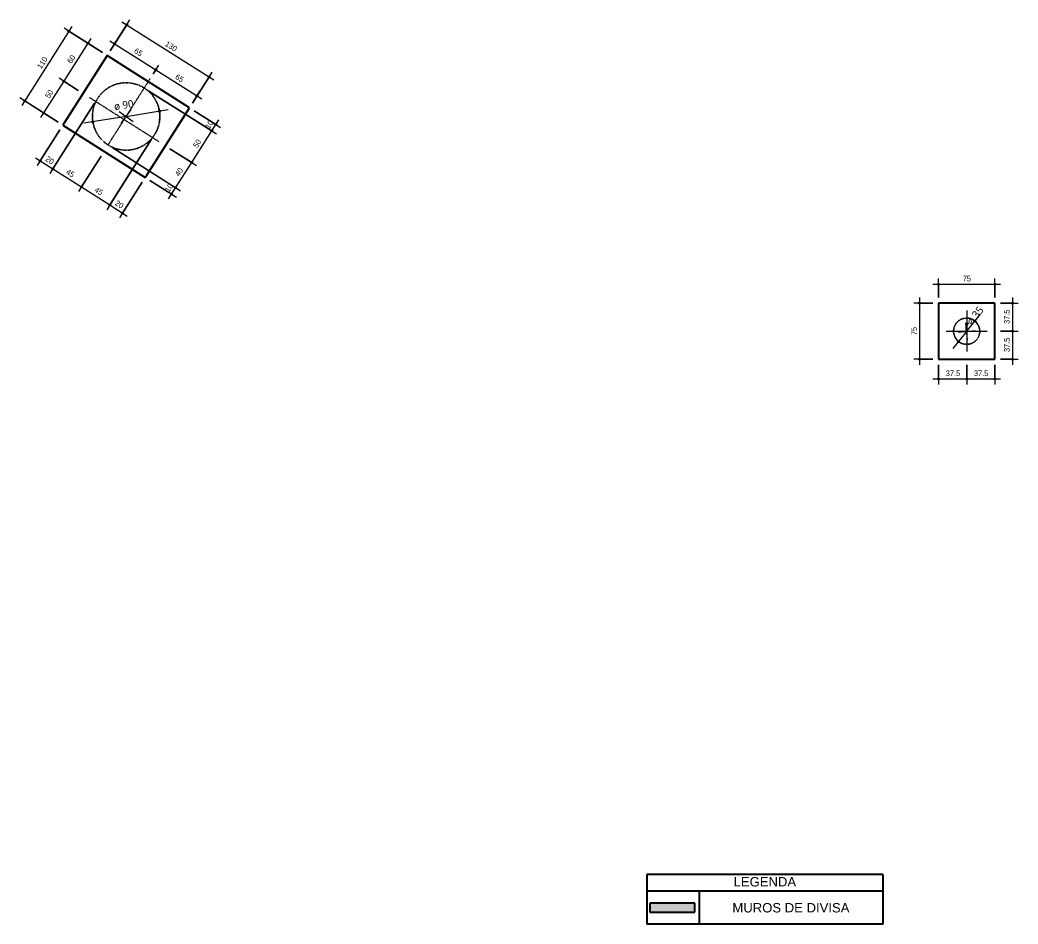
# Model space of a CAD drawing. Header units: centimetres. Extents: x -3523 to 38560, y -3196 to 88043.
# Drawn here: x 37228 to 38560, y 345 to 1551 of the extents above; entities that cross this region are included whole.
import ezdxf

# ---------------------------------------------------------------- set-up
doc = ezdxf.new("R2010")
doc.units = ezdxf.units.CM
doc.linetypes.add('Hidden', pattern=[0.714375, 0.47625, -0.238125])
doc.linetypes.add('Traço', pattern=[0.635, 0.3175, -0.3175])
for name, color, linetype, lineweight in [('A-ANNO-DIMS', 7, 'Continuous', 9), ('A-ANNO-DIMS-50', 7, 'Continuous', 9), ('A-DETL-GENF', 7, 'Continuous', 18), ('A-DETL-THIN', 7, 'Continuous', 25), ('G-ANNO-TEXT', 7, 'Continuous', 9), ('S-FNDN', 7, 'Continuous', 25), ('S-FNDN-HDLN', 7, 'Traço', 18)]:
    doc.layers.add(name, color=color, linetype=linetype, lineweight=lineweight)
doc.styles.add('Arial_2', font='arial.ttf', dxfattribs={"width": 0.9, "height": 7.5})
doc.styles.add('Arial_6', font='arial.ttf', dxfattribs={"height": 12.5})
doc.styles.add('Gadugi_6', font='gadugi.ttf', dxfattribs={"height": 10})
doc.dimstyles.new('PED_1_5mm_ESQ_3', dxfattribs={"dimscale": 30.48, "dimtxt": 7.651945, "dimasz": 0.328084, "dimexe": 0.246063, "dimexo": 0.246063, "dimgap": 0.049213, "dimtad": 1, "dimdec": 1, "dimrnd": 0.5, "dimdsep": 46, "dimtxsty": 'Arial_2', "dimblk1": 'DOTSMALL', "dimblk2": 'DOTSMALL', "dimsah": 1, "dimcen": 0.09, "dimdle": 0.246063, "dimazin": 0, "dimtfac": 1, "dimtdec": 4, "dimtix": 1, "dimtmove": 0, "dimatfit": 3, "dimfxl": 1, "dimtvp": 1, "dimtolj": 1, "dimtzin": 0, "dimarcsym": 2})
doc.dimstyles.new('PED_Diâmetro_-_2_5_mm_GADUGI', dxfattribs={"dimscale": 30.48, "dimtxt": 10.371623, "dimasz": 0.328084, "dimexe": 0.393701, "dimexo": 0, "dimgap": 0.246063, "dimtad": 1, "dimjust": 3, "dimrnd": 0.01, "dimdsep": 46, "dimtxsty": 'Gadugi_6', "dimblk1": 'DOTSMALL', "dimblk2": 'DOTSMALL', "dimsah": 1, "dimcen": 0.09, "dimdle": 0.393701, "dimazin": 0, "dimtfac": 1, "dimtdec": 4, "dimtix": 1, "dimtmove": 0, "dimatfit": 2, "dimfxl": 1, "dimtvp": 1, "dimtolj": 1, "dimtzin": 0, "dimarcsym": 2})
doc.dimstyles.new('PED_Diâmetro_-_2_5_mm_GADUGI_3', dxfattribs={"dimscale": 30.48, "dimtxt": 10.371623, "dimasz": 0.328084, "dimexe": 0.393701, "dimexo": 0, "dimgap": 0.246063, "dimtad": 1, "dimjust": 3, "dimrnd": 0.01, "dimdsep": 46, "dimtxsty": 'Gadugi_6', "dimblk1": 'DOTSMALL', "dimblk2": 'DOTSMALL', "dimsah": 1, "dimcen": 0.09, "dimdle": 0.393701, "dimazin": 0, "dimtfac": 1, "dimtdec": 4, "dimtix": 1, "dimtmove": 0, "dimatfit": 2, "dimfxl": 1, "dimtvp": 1, "dimtolj": 1, "dimtzin": 0, "dimarcsym": 2})

# ---------------------------------------------------------------- blocks, each defined once
blk = doc.blocks.new('PED_BLRET-1EST_EXCENTRICA_tub5c - 110x130x100-3846041-DT03 - BL190A')
at = {"layer": 'S-FNDN', "linetype": 'Hidden', "lineweight": 18}
for p, q in [((0, 40), (0, -65)), ((-55, 0), (55, 0))]:
    blk.add_line(p, q, dxfattribs=at)
at = {"layer": 'S-FNDN-HDLN'}
blk.add_circle((0, -5), 45, dxfattribs=at)
blk = doc.blocks.new('PED_BLRET-1EST_R01_2019 - 75x75x65-3763687-DT01 - BL135C')
at = {"layer": 'S-FNDN', "linetype": 'Hidden', "lineweight": 18}
for p, q in [((0, 27.5), (0, -27.5)), ((-27.5, 0), (27.5, 0))]:
    blk.add_line(p, q, dxfattribs=at)
at = {"layer": 'S-FNDN-HDLN'}
blk.add_circle((0, 0), 17.5, dxfattribs=at)
blk = doc.blocks.new('DIMBLOCK576-DT03 - BL190A')
at = {"layer": 'A-ANNO-DIMS-50'}
h = blk.add_hatch(color=256, dxfattribs=at)
edge = h.paths.add_edge_path(flags=0)
edge.add_arc((37354.5, 1519.2), 1.25, 0, 360)
h = blk.add_hatch(color=256, dxfattribs=at)
edge = h.paths.add_edge_path(flags=0)
edge.add_arc((37409.4, 1484.3), 1.25, 0, 360)
for p, q in [((37348.2, 1523.2), (37409.4, 1484.3)), ((37348.5, 1509.7), (37358.6, 1525.5)), ((37354.5, 1519.2), (37348.5, 1509.7)), ((37406, 1479.1), (37413.4, 1490.7)), ((37409.4, 1484.3), (37406, 1479.1))]:
    blk.add_line(p, q, dxfattribs=at)
for centre in [(37354.5, 1519.2), (37409.4, 1484.3)]:
    blk.add_circle(centre, 1.25, dxfattribs=at)
at = {"layer": 'A-ANNO-DIMS-50', "color": 0, "insert": (37383.6, 1514), "char_height": 7.5, "width": 12.431, "attachment_point": 1, "rotation": 327.5612, "line_spacing_factor": 0.941778, "style": 'Arial_2'}
blk.add_mtext('65', dxfattribs=at)
blk = doc.blocks.new('_DotSmall')
at = {"color": 0, "linetype": 'ByBlock', "const_width": 0.5}
blk.add_lwpolyline([(-0.0625, 0, 1), (0.0625, 0, 1)], format="xyb", close=True, dxfattribs=at)
blk = doc.blocks.new('DIMBLOCK577-DT03 - BL190A')
at = {"layer": 'A-ANNO-DIMS-50'}
h = blk.add_hatch(color=256, dxfattribs=at)
edge = h.paths.add_edge_path(flags=0)
edge.add_arc((37409.4, 1484.3), 1.25, 0, 360)
h = blk.add_hatch(color=256, dxfattribs=at)
edge = h.paths.add_edge_path(flags=0)
edge.add_arc((37464.3, 1449.5), 1.25, 0, 360)
for p, q in [((37406, 1479.1), (37413.4, 1490.7)), ((37409.4, 1484.3), (37406, 1479.1)), ((37409.4, 1484.3), (37470.6, 1445.5)), ((37458.2, 1440), (37468.3, 1455.8)), ((37464.3, 1449.5), (37458.2, 1440))]:
    blk.add_line(p, q, dxfattribs=at)
for centre in [(37409.4, 1484.3), (37464.3, 1449.5)]:
    blk.add_circle(centre, 1.25, dxfattribs=at)
at = {"layer": 'A-ANNO-DIMS-50', "color": 0, "insert": (37438.5, 1479.2), "char_height": 7.5, "width": 12.431, "attachment_point": 1, "rotation": 327.5612, "line_spacing_factor": 0.941778, "style": 'Arial_2'}
blk.add_mtext('65', dxfattribs=at)
blk = doc.blocks.new('DIMBLOCK578-DT03 - BL190A')
at = {"layer": 'A-ANNO-DIMS-50'}
h = blk.add_hatch(color=256, dxfattribs=at)
edge = h.paths.add_edge_path(flags=0)
edge.add_arc((37318.8, 1519.7), 1.25, 0, 360)
h = blk.add_hatch(color=256, dxfattribs=at)
edge = h.paths.add_edge_path(flags=0)
edge.add_arc((37286.6, 1469), 1.25, 0, 360)
for p, q in [((37322.9, 1526), (37286.6, 1469)), ((37338.2, 1507.4), (37312.5, 1523.7)), ((37318.8, 1519.7), (37338.2, 1507.4)), ((37306, 1456.8), (37280.3, 1473.1)), ((37286.6, 1469), (37306, 1456.8))]:
    blk.add_line(p, q, dxfattribs=at)
for centre in [(37318.8, 1519.7), (37286.6, 1469)]:
    blk.add_circle(centre, 1.25, dxfattribs=at)
at = {"layer": 'A-ANNO-DIMS-50', "color": 0, "insert": (37290.5, 1496), "char_height": 7.5, "width": 12.431, "attachment_point": 1, "rotation": 57.5612, "line_spacing_factor": 0.941778, "style": 'Arial_2'}
blk.add_mtext('60', dxfattribs=at)
blk = doc.blocks.new('DIMBLOCK579-DT03 - BL190A')
at = {"layer": 'A-ANNO-DIMS-50'}
h = blk.add_hatch(color=256, dxfattribs=at)
edge = h.paths.add_edge_path(flags=0)
edge.add_arc((37286.6, 1469), 1.25, 0, 360)
h = blk.add_hatch(color=256, dxfattribs=at)
edge = h.paths.add_edge_path(flags=0)
edge.add_arc((37259.8, 1426.8), 1.25, 0, 360)
for p, q in [((37286.6, 1469), (37255.8, 1420.5)), ((37306, 1456.8), (37280.3, 1473.1)), ((37286.6, 1469), (37306, 1456.8)), ((37279.2, 1414.6), (37253.5, 1430.9)), ((37259.8, 1426.8), (37279.2, 1414.6))]:
    blk.add_line(p, q, dxfattribs=at)
for centre in [(37286.6, 1469), (37259.8, 1426.8)]:
    blk.add_circle(centre, 1.25, dxfattribs=at)
at = {"layer": 'A-ANNO-DIMS-50', "color": 0, "insert": (37261, 1449.6), "char_height": 7.5, "width": 12.431, "attachment_point": 1, "rotation": 57.5612, "line_spacing_factor": 0.941778, "style": 'Arial_2'}
blk.add_mtext('50', dxfattribs=at)
blk = doc.blocks.new('DIMBLOCK580-DT03 - BL190A')
at = {"layer": 'A-ANNO-DIMS-50'}
h = blk.add_hatch(color=256, dxfattribs=at)
edge = h.paths.add_edge_path(flags=0)
edge.add_arc((37255.3, 1363), 1.25, 0, 360)
h = blk.add_hatch(color=256, dxfattribs=at)
edge = h.paths.add_edge_path(flags=0)
edge.add_arc((37272.2, 1352.3), 1.25, 0, 360)
for p, q in [((37327.8, 1439.9), (37268.1, 1346)), ((37272.2, 1352.3), (37327.8, 1439.9)), ((37281.5, 1404.2), (37251.3, 1356.7)), ((37255.3, 1363), (37281.5, 1404.2)), ((37249, 1367.1), (37272.2, 1352.3))]:
    blk.add_line(p, q, dxfattribs=at)
for centre in [(37255.3, 1363), (37272.2, 1352.3)]:
    blk.add_circle(centre, 1.25, dxfattribs=at)
at = {"layer": 'A-ANNO-DIMS-50', "color": 0, "insert": (37265.4, 1369.9), "char_height": 7.5, "width": 12.431, "attachment_point": 1, "rotation": 327.5612, "line_spacing_factor": 0.941778, "style": 'Arial_2'}
blk.add_mtext('20', dxfattribs=at)
blk = doc.blocks.new('DIMBLOCK581-DT03 - BL190A')
at = {"layer": 'A-ANNO-DIMS-50'}
h = blk.add_hatch(color=256, dxfattribs=at)
edge = h.paths.add_edge_path(flags=0)
edge.add_arc((37272.2, 1352.3), 1.25, 0, 360)
h = blk.add_hatch(color=256, dxfattribs=at)
edge = h.paths.add_edge_path(flags=0)
edge.add_arc((37310.1, 1328.2), 1.25, 0, 360)
for p, q in [((37327.8, 1439.9), (37268.1, 1346)), ((37272.2, 1352.3), (37327.8, 1439.9)), ((37336.3, 1369.3), (37306.1, 1321.8)), ((37310.1, 1328.2), (37336.3, 1369.3)), ((37272.2, 1352.3), (37310.1, 1328.2))]:
    blk.add_line(p, q, dxfattribs=at)
for centre in [(37272.2, 1352.3), (37310.1, 1328.2)]:
    blk.add_circle(centre, 1.25, dxfattribs=at)
at = {"layer": 'A-ANNO-DIMS-50', "color": 0, "insert": (37292.8, 1352.5), "char_height": 7.5, "width": 12.431, "attachment_point": 1, "rotation": 327.5612, "line_spacing_factor": 0.941778, "style": 'Arial_2'}
blk.add_mtext('45', dxfattribs=at)
blk = doc.blocks.new('DIMBLOCK582-DT03 - BL190A')
at = {"layer": 'A-ANNO-DIMS-50'}
h = blk.add_hatch(color=256, dxfattribs=at)
edge = h.paths.add_edge_path(flags=0)
edge.add_arc((37310.1, 1328.2), 1.25, 0, 360)
h = blk.add_hatch(color=256, dxfattribs=at)
edge = h.paths.add_edge_path(flags=0)
edge.add_arc((37348.1, 1304), 1.25, 0, 360)
for p, q in [((37403.8, 1391.6), (37344.1, 1297.7)), ((37348.1, 1304), (37403.8, 1391.6)), ((37336.3, 1369.3), (37306.1, 1321.8)), ((37310.1, 1328.2), (37336.3, 1369.3)), ((37310.1, 1328.2), (37348.1, 1304))]:
    blk.add_line(p, q, dxfattribs=at)
for centre in [(37310.1, 1328.2), (37348.1, 1304)]:
    blk.add_circle(centre, 1.25, dxfattribs=at)
at = {"layer": 'A-ANNO-DIMS-50', "color": 0, "insert": (37330.8, 1328.4), "char_height": 7.5, "width": 12.431, "attachment_point": 1, "rotation": 327.5612, "line_spacing_factor": 0.941778, "style": 'Arial_2'}
blk.add_mtext('45', dxfattribs=at)
blk = doc.blocks.new('DIMBLOCK583-DT03 - BL190A')
at = {"layer": 'A-ANNO-DIMS-50'}
h = blk.add_hatch(color=256, dxfattribs=at)
edge = h.paths.add_edge_path(flags=0)
edge.add_arc((37348.1, 1304), 1.25, 0, 360)
h = blk.add_hatch(color=256, dxfattribs=at)
edge = h.paths.add_edge_path(flags=0)
edge.add_arc((37365, 1293.3), 1.25, 0, 360)
for p, q in [((37403.8, 1391.6), (37344.1, 1297.7)), ((37348.1, 1304), (37403.8, 1391.6)), ((37391.2, 1334.5), (37361, 1287)), ((37365, 1293.3), (37391.2, 1334.5)), ((37348.1, 1304), (37371.3, 1289.3))]:
    blk.add_line(p, q, dxfattribs=at)
for centre in [(37348.1, 1304), (37365, 1293.3)]:
    blk.add_circle(centre, 1.25, dxfattribs=at)
at = {"layer": 'A-ANNO-DIMS-50', "color": 0, "insert": (37358.2, 1310.9), "char_height": 7.5, "width": 12.431, "attachment_point": 1, "rotation": 327.5612, "line_spacing_factor": 0.941778, "style": 'Arial_2'}
blk.add_mtext('20', dxfattribs=at)
blk = doc.blocks.new('DIMBLOCK584-DT03 - BL190A')
at = {"layer": 'A-ANNO-DIMS-50'}
h = blk.add_hatch(color=256, dxfattribs=at)
edge = h.paths.add_edge_path(flags=0)
edge.add_arc((37293.5, 1535.8), 1.25, 0, 360)
h = blk.add_hatch(color=256, dxfattribs=at)
edge = h.paths.add_edge_path(flags=0)
edge.add_arc((37234.5, 1442.9), 1.25, 0, 360)
for p, q in [((37297.5, 1542.1), (37230.5, 1436.6)), ((37338.2, 1507.4), (37287.2, 1539.8)), ((37293.5, 1535.8), (37338.2, 1507.4)), ((37279.2, 1414.6), (37228.2, 1447)), ((37234.5, 1442.9), (37279.2, 1414.6))]:
    blk.add_line(p, q, dxfattribs=at)
for centre in [(37293.5, 1535.8), (37234.5, 1442.9)]:
    blk.add_circle(centre, 1.25, dxfattribs=at)
at = {"layer": 'A-ANNO-DIMS-50', "color": 0, "insert": (37250.4, 1488.8), "char_height": 7.5, "width": 18.647, "attachment_point": 1, "rotation": 57.5612, "line_spacing_factor": 0.941778, "style": 'Arial_2'}
blk.add_mtext('110', dxfattribs=at)
blk = doc.blocks.new('DIMBLOCK585-DT03 - BL190A')
at = {"layer": 'A-ANNO-DIMS-50'}
h = blk.add_hatch(color=256, dxfattribs=at)
edge = h.paths.add_edge_path(flags=0)
edge.add_arc((37370.6, 1544.5), 1.25, 0, 360)
h = blk.add_hatch(color=256, dxfattribs=at)
edge = h.paths.add_edge_path(flags=0)
edge.add_arc((37480.4, 1474.8), 1.25, 0, 360)
for p, q in [((37348.5, 1509.7), (37374.7, 1550.9)), ((37364.3, 1548.5), (37486.7, 1470.8)), ((37370.6, 1544.5), (37348.5, 1509.7)), ((37458.2, 1440), (37484.4, 1481.1)), ((37480.4, 1474.8), (37458.2, 1440))]:
    blk.add_line(p, q, dxfattribs=at)
for centre in [(37370.6, 1544.5), (37480.4, 1474.8)]:
    blk.add_circle(centre, 1.25, dxfattribs=at)
at = {"layer": 'A-ANNO-DIMS-50', "color": 0, "insert": (37425, 1523.3), "char_height": 7.5, "width": 18.647, "attachment_point": 1, "rotation": 327.5612, "line_spacing_factor": 0.941778, "style": 'Arial_2'}
blk.add_mtext('130', dxfattribs=at)
blk = doc.blocks.new('DIMBLOCK586-DT03 - BL190A')
at = {"layer": 'A-ANNO-DIMS-50'}
h = blk.add_hatch(color=256, dxfattribs=at)
edge = h.paths.add_edge_path(flags=0)
edge.add_arc((37430.5, 1318.4), 1.25, 0, 360)
h = blk.add_hatch(color=256, dxfattribs=at)
edge = h.paths.add_edge_path(flags=0)
edge.add_arc((37435.8, 1326.8), 1.25, 0, 360)
for p, q in [((37352, 1380.1), (37442.2, 1322.8)), ((37435.8, 1326.8), (37352, 1380.1)), ((37401.5, 1336.8), (37436.8, 1314.4)), ((37430.5, 1318.4), (37401.5, 1336.8)), ((37426.4, 1312.1), (37435.8, 1326.8))]:
    blk.add_line(p, q, dxfattribs=at)
for centre in [(37430.5, 1318.4), (37435.8, 1326.8)]:
    blk.add_circle(centre, 1.25, dxfattribs=at)
at = {"layer": 'A-ANNO-DIMS-50', "color": 0, "insert": (37420.9, 1324.3), "char_height": 7.5, "width": 12.431, "attachment_point": 1, "rotation": 57.5612, "line_spacing_factor": 0.941778, "style": 'Arial_2'}
blk.add_mtext('10', dxfattribs=at)
blk = doc.blocks.new('DIMBLOCK587-DT03 - BL190A')
at = {"layer": 'A-ANNO-DIMS-50'}
h = blk.add_hatch(color=256, dxfattribs=at)
edge = h.paths.add_edge_path(flags=0)
edge.add_arc((37457.3, 1360.6), 1.25, 0, 360)
h = blk.add_hatch(color=256, dxfattribs=at)
edge = h.paths.add_edge_path(flags=0)
edge.add_arc((37435.8, 1326.8), 1.25, 0, 360)
for p, q in [((37352, 1380.1), (37442.2, 1322.8)), ((37435.8, 1326.8), (37352, 1380.1)), ((37428.3, 1379), (37463.6, 1356.6)), ((37457.3, 1360.6), (37428.3, 1379)), ((37435.8, 1326.8), (37457.3, 1360.6))]:
    blk.add_line(p, q, dxfattribs=at)
for centre in [(37457.3, 1360.6), (37435.8, 1326.8)]:
    blk.add_circle(centre, 1.25, dxfattribs=at)
at = {"layer": 'A-ANNO-DIMS-50', "color": 0, "insert": (37434.3, 1345.4), "char_height": 7.5, "width": 12.431, "attachment_point": 1, "rotation": 57.5612, "line_spacing_factor": 0.941778, "style": 'Arial_2'}
blk.add_mtext('40', dxfattribs=at)
blk = doc.blocks.new('DIMBLOCK588-DT03 - BL190A')
at = {"layer": 'A-ANNO-DIMS-50'}
h = blk.add_hatch(color=256, dxfattribs=at)
edge = h.paths.add_edge_path(flags=0)
edge.add_arc((37484.1, 1402.8), 1.25, 0, 360)
h = blk.add_hatch(color=256, dxfattribs=at)
edge = h.paths.add_edge_path(flags=0)
edge.add_arc((37457.3, 1360.6), 1.25, 0, 360)
for p, q in [((37400.3, 1456), (37490.4, 1398.8)), ((37484.1, 1402.8), (37400.3, 1456)), ((37457.3, 1360.6), (37484.1, 1402.8)), ((37428.3, 1379), (37463.6, 1356.6)), ((37457.3, 1360.6), (37428.3, 1379))]:
    blk.add_line(p, q, dxfattribs=at)
for centre in [(37484.1, 1402.8), (37457.3, 1360.6)]:
    blk.add_circle(centre, 1.25, dxfattribs=at)
at = {"layer": 'A-ANNO-DIMS-50', "color": 0, "insert": (37458.4, 1383.4), "char_height": 7.5, "width": 12.431, "attachment_point": 1, "rotation": 57.5612, "line_spacing_factor": 0.941778, "style": 'Arial_2'}
blk.add_mtext('50', dxfattribs=at)
blk = doc.blocks.new('DIMBLOCK589-DT03 - BL190A')
at = {"layer": 'A-ANNO-DIMS-50'}
h = blk.add_hatch(color=256, dxfattribs=at)
edge = h.paths.add_edge_path(flags=0)
edge.add_arc((37489.5, 1411.2), 1.25, 0, 360)
h = blk.add_hatch(color=256, dxfattribs=at)
edge = h.paths.add_edge_path(flags=0)
edge.add_arc((37484.1, 1402.8), 1.25, 0, 360)
for p, q in [((37400.3, 1456), (37490.4, 1398.8)), ((37484.1, 1402.8), (37400.3, 1456)), ((37460.5, 1429.6), (37495.8, 1407.2)), ((37489.5, 1411.2), (37460.5, 1429.6)), ((37484.1, 1402.8), (37493.5, 1417.6))]:
    blk.add_line(p, q, dxfattribs=at)
for centre in [(37489.5, 1411.2), (37484.1, 1402.8)]:
    blk.add_circle(centre, 1.25, dxfattribs=at)
at = {"layer": 'A-ANNO-DIMS-50', "color": 0, "insert": (37474.5, 1408.7), "char_height": 7.5, "width": 12.431, "attachment_point": 1, "rotation": 57.5612, "line_spacing_factor": 0.941778, "style": 'Arial_2'}
blk.add_mtext('10', dxfattribs=at)
blk = doc.blocks.new('DIMBLOCK590-DT03 - BL190A')
at = {"layer": 'A-ANNO-DIMS-50'}
h = blk.add_hatch(color=256, dxfattribs=at)
edge = h.paths.add_edge_path(flags=0)
edge.add_arc((37414.3, 1429.3), 1.25, 0, 360)
h = blk.add_hatch(color=256, dxfattribs=at)
edge = h.paths.add_edge_path(flags=0)
edge.add_arc((37325.4, 1414.9), 1.25, 0, 360)
for p, q in [((37360.7, 1428.7), (37379, 1415.5)), ((37363.2, 1412.9), (37376.5, 1431.3)), ((37369.8, 1422.1), (37426.1, 1431.2)), ((37369.8, 1422.1), (37313.6, 1413))]:
    blk.add_line(p, q, dxfattribs=at)
for centre in [(37414.3, 1429.3), (37325.4, 1414.9)]:
    blk.add_circle(centre, 1.25, dxfattribs=at)
for start, end in [(353.936, 24.4937), (173.936, 204.4937)]:
    blk.add_arc((37369.8, 1422.1), 45, start, end, dxfattribs=at)
at = {"layer": 'A-ANNO-DIMS-50', "color": 0, "insert": (37353, 1440.2), "char_height": 10, "width": 33.053, "attachment_point": 1, "rotation": 9.2149, "line_spacing_factor": 1.02016, "style": 'Gadugi_6'}
blk.add_mtext('ø 90', dxfattribs=at)
blk = doc.blocks.new('DIMBLOCK608-DT01 - BL135C')
at = {"layer": 'A-ANNO-DIMS-50'}
h = blk.add_hatch(color=256, dxfattribs=at)
edge = h.paths.add_edge_path(flags=0)
edge.add_arc((38502.2, 1149.1), 1.25, 0, 360)
h = blk.add_hatch(color=256, dxfattribs=at)
edge = h.paths.add_edge_path(flags=0)
edge.add_arc((38480.1, 1122), 1.25, 0, 360)
for p, q in [((38492.3, 1124.3), (38490, 1146.8)), ((38491.2, 1135.6), (38509.8, 1158.4)), ((38491.2, 1135.6), (38472.5, 1112.7)), ((38479.9, 1134.5), (38502.4, 1136.7))]:
    blk.add_line(p, q, dxfattribs=at)
for centre in [(38502.2, 1149.1), (38480.1, 1122)]:
    blk.add_circle(centre, 1.25, dxfattribs=at)
for start, end in [(11.4386, 90.0157), (191.4386, 270.0157)]:
    blk.add_arc((38491.2, 1135.6), 17.5, start, end, dxfattribs=at)
blk.add_ellipse((38497.6, 1143.5), major_axis=(6.45, 7.88), ratio=0.498073, start_param=1.570796, end_param=3.141593, dxfattribs=at)
at = {"layer": 'A-ANNO-DIMS-50', "color": 0, "insert": (38490.2, 1149.6), "char_height": 10, "width": 33.053, "attachment_point": 1, "rotation": 50.7272, "line_spacing_factor": 1.02016, "style": 'Gadugi_6'}
blk.add_mtext('ø 35', dxfattribs=at)
blk = doc.blocks.new('DIMBLOCK609-DT01 - BL135C')
at = {"layer": 'A-ANNO-DIMS-50'}
h = blk.add_hatch(color=256, dxfattribs=at)
edge = h.paths.add_edge_path(flags=0)
edge.add_arc((38453.7, 1198.2), 1.25, 0, 360)
h = blk.add_hatch(color=256, dxfattribs=at)
edge = h.paths.add_edge_path(flags=0)
edge.add_arc((38528.7, 1198.2), 1.25, 0, 360)
for p, q in [((38453.7, 1180.6), (38453.7, 1205.7)), ((38528.7, 1180.6), (38528.7, 1205.7)), ((38446.2, 1198.2), (38536.2, 1198.2)), ((38453.7, 1198.2), (38453.7, 1180.6)), ((38528.7, 1198.2), (38528.7, 1180.6))]:
    blk.add_line(p, q, dxfattribs=at)
for centre in [(38453.7, 1198.2), (38528.7, 1198.2)]:
    blk.add_circle(centre, 1.25, dxfattribs=at)
at = {"layer": 'A-ANNO-DIMS-50', "color": 0, "insert": (38486, 1209.5), "char_height": 7.5, "width": 12.431, "attachment_point": 1, "line_spacing_factor": 0.941778, "style": 'Arial_2'}
blk.add_mtext('75', dxfattribs=at)
blk = doc.blocks.new('DIMBLOCK610-DT01 - BL135C')
at = {"layer": 'A-ANNO-DIMS-50'}
h = blk.add_hatch(color=256, dxfattribs=at)
edge = h.paths.add_edge_path(flags=0)
edge.add_arc((38428.4, 1173.1), 1.25, 0, 360)
h = blk.add_hatch(color=256, dxfattribs=at)
edge = h.paths.add_edge_path(flags=0)
edge.add_arc((38428.4, 1098.1), 1.25, 0, 360)
for p, q in [((38446.2, 1173.1), (38420.9, 1173.1)), ((38428.4, 1180.6), (38428.4, 1090.6)), ((38428.4, 1173.1), (38446.2, 1173.1)), ((38446.2, 1098.1), (38420.9, 1098.1)), ((38428.4, 1098.1), (38446.2, 1098.1))]:
    blk.add_line(p, q, dxfattribs=at)
for centre in [(38428.4, 1173.1), (38428.4, 1098.1)]:
    blk.add_circle(centre, 1.25, dxfattribs=at)
at = {"layer": 'A-ANNO-DIMS-50', "color": 0, "insert": (38417.2, 1130.4), "char_height": 7.5, "width": 12.431, "attachment_point": 1, "rotation": 90, "line_spacing_factor": 0.941778, "style": 'Arial_2'}
blk.add_mtext('75', dxfattribs=at)
blk = doc.blocks.new('DIMBLOCK611-DT01 - BL135C')
at = {"layer": 'A-ANNO-DIMS-50'}
h = blk.add_hatch(color=256, dxfattribs=at)
edge = h.paths.add_edge_path(flags=0)
edge.add_arc((38552.2, 1173.1), 1.25, 0, 360)
h = blk.add_hatch(color=256, dxfattribs=at)
edge = h.paths.add_edge_path(flags=0)
edge.add_arc((38552.2, 1135.6), 1.25, 0, 360)
for p, q in [((38536.2, 1173.1), (38559.7, 1173.1)), ((38552.2, 1173.1), (38536.2, 1173.1)), ((38552.2, 1180.6), (38552.2, 1135.6)), ((38536.2, 1135.6), (38559.7, 1135.6)), ((38552.2, 1135.6), (38536.2, 1135.6))]:
    blk.add_line(p, q, dxfattribs=at)
for centre in [(38552.2, 1173.1), (38552.2, 1135.6)]:
    blk.add_circle(centre, 1.25, dxfattribs=at)
at = {"layer": 'A-ANNO-DIMS-50', "color": 0, "insert": (38541, 1145.3), "char_height": 7.5, "width": 21.755, "attachment_point": 1, "rotation": 90, "line_spacing_factor": 0.941778, "style": 'Arial_2'}
blk.add_mtext('37.5', dxfattribs=at)
blk = doc.blocks.new('DIMBLOCK612-DT01 - BL135C')
at = {"layer": 'A-ANNO-DIMS-50'}
h = blk.add_hatch(color=256, dxfattribs=at)
edge = h.paths.add_edge_path(flags=0)
edge.add_arc((38552.2, 1135.6), 1.25, 0, 360)
h = blk.add_hatch(color=256, dxfattribs=at)
edge = h.paths.add_edge_path(flags=0)
edge.add_arc((38552.2, 1098.1), 1.25, 0, 360)
for p, q in [((38536.2, 1135.6), (38559.7, 1135.6)), ((38552.2, 1135.6), (38536.2, 1135.6)), ((38552.2, 1135.6), (38552.2, 1090.6)), ((38536.2, 1098.1), (38559.7, 1098.1)), ((38552.2, 1098.1), (38536.2, 1098.1))]:
    blk.add_line(p, q, dxfattribs=at)
for centre in [(38552.2, 1135.6), (38552.2, 1098.1)]:
    blk.add_circle(centre, 1.25, dxfattribs=at)
at = {"layer": 'A-ANNO-DIMS-50', "color": 0, "insert": (38541, 1107.8), "char_height": 7.5, "width": 21.755, "attachment_point": 1, "rotation": 90, "line_spacing_factor": 0.941778, "style": 'Arial_2'}
blk.add_mtext('37.5', dxfattribs=at)
blk = doc.blocks.new('DIMBLOCK613-DT01 - BL135C')
at = {"layer": 'A-ANNO-DIMS-50'}
h = blk.add_hatch(color=256, dxfattribs=at)
edge = h.paths.add_edge_path(flags=0)
edge.add_arc((38453.7, 1071.9), 1.25, 0, 360)
h = blk.add_hatch(color=256, dxfattribs=at)
edge = h.paths.add_edge_path(flags=0)
edge.add_arc((38491.2, 1071.9), 1.25, 0, 360)
for p, q in [((38453.7, 1090.6), (38453.7, 1064.4)), ((38453.7, 1071.9), (38453.7, 1090.6)), ((38491.2, 1090.6), (38491.2, 1064.4)), ((38491.2, 1071.9), (38491.2, 1090.6)), ((38446.2, 1071.9), (38491.2, 1071.9))]:
    blk.add_line(p, q, dxfattribs=at)
for centre in [(38453.7, 1071.9), (38491.2, 1071.9)]:
    blk.add_circle(centre, 1.25, dxfattribs=at)
at = {"layer": 'A-ANNO-DIMS-50', "color": 0, "insert": (38463.4, 1083.2), "char_height": 7.5, "width": 21.755, "attachment_point": 1, "line_spacing_factor": 0.941778, "style": 'Arial_2'}
blk.add_mtext('37.5', dxfattribs=at)
blk = doc.blocks.new('DIMBLOCK614-DT01 - BL135C')
at = {"layer": 'A-ANNO-DIMS-50'}
h = blk.add_hatch(color=256, dxfattribs=at)
edge = h.paths.add_edge_path(flags=0)
edge.add_arc((38491.2, 1071.9), 1.25, 0, 360)
h = blk.add_hatch(color=256, dxfattribs=at)
edge = h.paths.add_edge_path(flags=0)
edge.add_arc((38528.7, 1071.9), 1.25, 0, 360)
for p, q in [((38491.2, 1090.6), (38491.2, 1064.4)), ((38491.2, 1071.9), (38491.2, 1090.6)), ((38528.7, 1090.6), (38528.7, 1064.4)), ((38528.7, 1071.9), (38528.7, 1090.6)), ((38491.2, 1071.9), (38536.2, 1071.9))]:
    blk.add_line(p, q, dxfattribs=at)
for centre in [(38491.2, 1071.9), (38528.7, 1071.9)]:
    blk.add_circle(centre, 1.25, dxfattribs=at)
at = {"layer": 'A-ANNO-DIMS-50', "color": 0, "insert": (38500.9, 1083.2), "char_height": 7.5, "width": 21.755, "attachment_point": 1, "line_spacing_factor": 0.941778, "style": 'Arial_2'}
blk.add_mtext('37.5', dxfattribs=at)

msp = doc.modelspace()

# ---------------------------------------------------------------- hatches: boundary and pattern name
at = {"layer": 'A-DETL-GENF', "true_color": 0x800080}
msp.add_hatch(color=216, dxfattribs=at).paths.add_polyline_path([(38128.439, 360.658), (38128.439, 372.658), (38068.439, 372.658), (38068.439, 360.658)], flags=0)

# ---------------------------------------------------------------- linework, layer by layer
at = {"layer": 'A-DETL-THIN'}
for p, q in [((38379.439, 410.658), (38064.439, 410.658)), ((38064.439, 410.658), (38064.439, 344.658)), ((38379.439, 410.658), (38379.439, 344.658)), ((38379.439, 388.658), (38064.439, 388.658)), ((38134.439, 388.658), (38134.439, 344.658)), ((38128.439, 372.658), (38068.439, 372.658)), ((38068.439, 372.658), (38068.439, 360.658)), ((38068.439, 360.658), (38128.439, 360.658)), ((38128.439, 360.658), (38128.439, 372.658)), ((38379.439, 344.658), (38064.439, 344.658))]:
    msp.add_line(p, q, dxfattribs=at)
at = {"layer": 'S-FNDN'}
for p, q in [((37344.486, 1503.377), (37297.986, 1430.215)), ((37378.02, 1482.064), (37344.486, 1503.377)), ((37420.219, 1455.244), (37378.02, 1482.064)), ((37454.201, 1433.645), (37420.219, 1455.244)), ((37297.986, 1430.215), (37287.795, 1414.18)), ((37407.908, 1360.809), (37454.201, 1433.645)), ((37287.795, 1414.18), (37285.482, 1410.541)), ((37285.482, 1410.541), (37395.197, 1340.809)), ((37397.717, 1344.773), (37407.908, 1360.809)), ((37395.197, 1340.809), (37397.717, 1344.773)), ((38528.671, 1173.082), (38453.671, 1173.082)), ((38453.671, 1173.082), (38453.671, 1098.082)), ((38528.671, 1154.082), (38528.671, 1173.082)), ((38528.671, 1098.082), (38528.671, 1154.082)), ((38453.671, 1098.082), (38472.671, 1098.082)), ((38472.671, 1098.082), (38528.671, 1098.082))]:
    msp.add_line(p, q, dxfattribs=at)
at = {"layer": 'S-FNDN-HDLN'}
for centre, radius, start, end in [((37369.842, 1422.093), 45, 106.409461, 112.551974), ((37369.842, 1422.093), 45, 102.327364, 106.246449), ((37369.842, 1422.093), 45, 95.866653, 102.214941), ((37369.842, 1422.093), 45, 92.021958, 95.626146), ((37369.842, 1422.093), 45, 84.683356, 91.92988), ((37369.842, 1422.093), 45, 81.750117, 84.22436), ((37369.842, 1422.093), 45, 71.499656, 81.672106), ((37369.842, 1422.093), 45, 69.501505, 71.423953), ((37369.842, 1422.093), 45, 137.349484, 147.056324), ((37369.842, 1422.093), 45, 134.14338, 137.266401), ((37369.842, 1422.093), 45, 127.08266, 133.806747), ((37369.842, 1422.093), 45, 123.206852, 126.983404), ((37369.842, 1422.093), 45, 116.781003, 123.004788), ((37369.842, 1422.093), 45, 112.696397, 116.657657), ((37369.842, 1422.093), 45, 61.245707, 68.940534), ((37369.842, 1422.093), 45, 57.674513, 61.156839), ((37369.842, 1422.093), 45, 50.967476, 57.408712), ((37369.842, 1422.093), 45, 46.976269, 50.859817), ((37369.842, 1422.093), 45, 40.644, 46.802036), ((37369.842, 1422.093), 45, 157.855936, 160.978957), ((37369.842, 1422.093), 45, 148.066013, 157.772854), ((37369.842, 1422.093), 45, 36.537952, 40.507364), ((37369.842, 1422.093), 45, 30.223603, 36.408301), ((37369.842, 1422.093), 45, 26.199796, 30.036485), ((37369.842, 1422.093), 45, 19.533547, 26.09651), ((37369.842, 1422.093), 45, 172.11755, 178.341334), ((37369.842, 1422.093), 45, 168.138934, 171.915485), ((37369.842, 1422.093), 45, 161.31559, 168.039677), ((37369.842, 1422.093), 45, 15.910198, 19.236498), ((37369.842, 1422.093), 45, 7.415328, 15.824321), ((37369.842, 1422.093), 45, 5.647336, 6.694104), ((37369.842, 1422.093), 45, 355.400197, 5.573807), ((37369.842, 1422.093), 45, 178.464681, 182.425941), ((37369.842, 1422.093), 45, 182.570363, 188.712876), ((37369.842, 1422.093), 45, 188.875888, 192.794973), ((37369.842, 1422.093), 45, 192.907396, 199.255685), ((37369.842, 1422.093), 45, 345.138152, 352.080074), ((37369.842, 1422.093), 45, 352.468474, 355.319731), ((37369.842, 1422.093), 45, 199.496191, 203.100379), ((37369.842, 1422.093), 45, 203.192457, 210.438981), ((37369.842, 1422.093), 45, 210.897977, 213.372221), ((37369.842, 1422.093), 45, 327.561169, 330.629876), ((37369.842, 1422.093), 45, 330.78303, 334.727707), ((37369.842, 1422.093), 45, 334.845337, 341.122644), ((37369.842, 1422.093), 45, 341.342258, 345.042621), ((37369.842, 1422.093), 45, 213.450231, 223.622681), ((37369.842, 1422.093), 45, 223.698384, 225.620832), ((37369.842, 1422.093), 45, 226.181803, 233.87663), ((37369.842, 1422.093), 45, 233.965499, 237.447824), ((37369.842, 1422.093), 45, 303.042264, 309.984185), ((37369.842, 1422.093), 45, 310.079717, 313.78008), ((37369.842, 1422.093), 45, 313.999693, 320.277), ((37369.842, 1422.093), 45, 320.39463, 324.339308), ((37369.842, 1422.093), 45, 324.492461, 327.561169), ((37369.842, 1422.093), 45, 237.713625, 244.154861), ((37369.842, 1422.093), 45, 244.262521, 248.146068), ((37369.842, 1422.093), 45, 248.320301, 254.478337), ((37369.842, 1422.093), 45, 254.614973, 258.584386), ((37369.842, 1422.093), 45, 258.714036, 264.898735), ((37369.842, 1422.093), 45, 265.085852, 268.922541), ((37369.842, 1422.093), 45, 269.025828, 275.58879), ((37369.842, 1422.093), 45, 275.88584, 279.212139), ((37369.842, 1422.093), 45, 279.298016, 287.707009), ((37369.842, 1422.093), 45, 288.428234, 289.475001), ((37369.842, 1422.093), 45, 289.548531, 299.722141), ((37369.842, 1422.093), 45, 299.802606, 302.653863), ((38491.171, 1135.582), 17.5, 141.710074, 152.275718), ((38491.171, 1135.582), 17.5, 136.232891, 141.129062), ((38491.171, 1135.582), 17.5, 120.871112, 136.097553), ((38491.171, 1135.582), 17.5, 103.902447, 119.128888), ((38491.171, 1135.582), 17.5, 98.870938, 103.767109), ((38491.171, 1135.582), 17.5, 87.724282, 98.289926), ((38491.171, 1135.582), 17.5, 81.618052, 87.564785), ((38491.171, 1135.582), 17.5, 71.505756, 81.269119), ((38491.171, 1135.582), 17.5, 65.041644, 71.31127), ((38491.171, 1135.582), 17.5, 55.207943, 64.792057), ((38491.171, 1135.582), 17.5, 48.68873, 54.958356), ((38491.171, 1135.582), 17.5, 38.730881, 48.494244), ((38491.171, 1135.582), 17.5, 32.435215, 38.381948), ((38491.171, 1135.582), 17.5, 175.207943, 180), ((38491.171, 1135.582), 17.5, 180, 184.792057), ((38491.171, 1135.582), 17.5, 168.68873, 174.958356), ((38491.171, 1135.582), 17.5, 185.041644, 191.31127), ((38491.171, 1135.582), 17.5, 158.730881, 168.494244), ((38491.171, 1135.582), 17.5, 191.505756, 201.269119), ((38491.171, 1135.582), 17.5, 152.435215, 158.381948), ((38491.171, 1135.582), 17.5, 21.710074, 32.275718), ((38491.171, 1135.582), 17.5, 16.232891, 21.129062), ((38491.171, 1135.582), 17.5, 0.871112, 16.097553), ((38491.171, 1135.582), 17.5, 343.902447, 359.128888), ((38491.171, 1135.582), 17.5, 201.618052, 207.564785), ((38491.171, 1135.582), 17.5, 207.724282, 218.289926), ((38491.171, 1135.582), 17.5, 218.870938, 223.767109), ((38491.171, 1135.582), 17.5, 223.902447, 239.128888), ((38491.171, 1135.582), 17.5, 240.871112, 256.097553), ((38491.171, 1135.582), 17.5, 256.232891, 261.129062), ((38491.171, 1135.582), 17.5, 278.730881, 288.494244), ((38491.171, 1135.582), 17.5, 288.68873, 294.958356), ((38491.171, 1135.582), 17.5, 295.207943, 304.792057), ((38491.171, 1135.582), 17.5, 305.041644, 311.31127), ((38491.171, 1135.582), 17.5, 311.505756, 321.269119), ((38491.171, 1135.582), 17.5, 321.618052, 327.564785), ((38491.171, 1135.582), 17.5, 327.724282, 338.289926), ((38491.171, 1135.582), 17.5, 338.870938, 343.767109), ((38491.171, 1135.582), 17.5, 261.710074, 272.275718), ((38491.171, 1135.582), 17.5, 272.435215, 278.381948)]:
    msp.add_arc(centre, radius, start, end, dxfattribs=at)

# ---------------------------------------------------------------- block references
at = {"layer": 'S-FNDN', "linetype": 'Hidden', "lineweight": 18, "rotation": 147.5611686375374}
msp.add_blockref('PED_BLRET-1EST_EXCENTRICA_tub5c - 110x130x100-3846041-DT03 - BL190A', (37367.16, 1417.873), dxfattribs=at)
at = {"layer": 'S-FNDN', "linetype": 'Hidden', "lineweight": 18}
msp.add_blockref('PED_BLRET-1EST_R01_2019 - 75x75x65-3763687-DT01 - BL135C', (38491.171, 1135.582), dxfattribs=at)

# ---------------------------------------------------------------- texts
at = {"layer": 'G-ANNO-TEXT', "char_height": 12.5, "attachment_point": 1, "style": 'Arial_6'}
for s, insert, width in [('LEGENDA', (38180.204, 407.283), 100.61178), ('MUROS DE DIVISA', (38178.619, 372.64), 188.79741)]:
    msp.add_mtext(s, dxfattribs=dict(at, insert=insert, width=width))

# ---------------------------------------------------------------- dimensions: what is measured, and where the dimension line sits
at = {"layer": 'A-ANNO-DIMS'}
for base, p1, p2, angle, override, picture, middle in [((37480.355, 1474.795), (37344.486, 1503.377), (37454.201, 1433.645), 327.561169, {"dimpost": '<>', "dimfxl": 130}, 'DIMBLOCK585-DT03 - BL190A', (37428.357, 1514.161)), ((37234.508, 1442.939), (37344.486, 1503.377), (37285.482, 1410.541), 57.561169, {"dimpost": '<>', "dimfxl": 110}, 'DIMBLOCK584-DT03 - BL190A', (37259.512, 1492.215)), ((37286.647, 1469.045), (37344.486, 1503.377), (37312.302, 1452.739), 57.561169, {"dimpost": '<>', "dimfxl": 60}, 'DIMBLOCK578-DT03 - BL190A', (37298.241, 1497.222)), ((37409.405, 1484.342), (37344.486, 1503.377), (37402.026, 1472.731), 327.561169, {"dimpost": '<>', "dimfxl": 65.192024}, 'DIMBLOCK576-DT03 - BL190A', (37384.835, 1506.272)), ((37464.263, 1449.476), (37402.026, 1472.731), (37454.201, 1433.645), 327.561169, {"dimpost": '<>', "dimfxl": 65.192024}, 'DIMBLOCK577-DT03 - BL190A', (37439.692, 1471.407)), ((37259.827, 1426.847), (37312.302, 1452.739), (37285.482, 1410.541), 57.561169, {"dimpost": '<>', "dimfxl": 50}, 'DIMBLOCK579-DT03 - BL190A', (37268.739, 1450.804)), ((37484.1, 1402.793), (37422.017, 1383.007), (37393.98, 1460.072), 57.561169, {"dimpost": '<>', "dimfxl": 82.006097}, 'DIMBLOCK588-DT03 - BL190A', (37466.193, 1384.553)), ((37489.464, 1411.233), (37393.98, 1460.072), (37454.201, 1433.645), 57.561169, {"dimpost": '<>', "dimfxl": 65.764732}, 'DIMBLOCK589-DT03 - BL190A', (37482.285, 1409.872)), ((37272.17, 1352.31), (37285.482, 1410.541), (37331.863, 1446.231), 327.561169, {"dimpost": '<>', "dimfxl": 58.5235}, 'DIMBLOCK580-DT03 - BL190A', (37266.589, 1362.172)), ((37310.148, 1328.172), (37331.863, 1446.231), (37340.34, 1375.675), 327.561169, {"dimpost": '<>', "dimfxl": 71.063352}, 'DIMBLOCK581-DT03 - BL190A', (37294.01, 1344.726)), ((37348.127, 1304.034), (37340.34, 1375.675), (37407.82, 1397.955), 327.561169, {"dimpost": '<>', "dimfxl": 71.063352}, 'DIMBLOCK582-DT03 - BL190A', (37331.988, 1320.588)), ((37365.006, 1293.307), (37407.82, 1397.955), (37395.197, 1340.809), 327.561169, {"dimpost": '<>', "dimfxl": 58.5235}, 'DIMBLOCK583-DT03 - BL190A', (37359.425, 1303.168)), ((37435.825, 1326.837), (37395.197, 1340.809), (37345.704, 1384.115), 57.561169, {"dimpost": '<>', "dimfxl": 65.764732}, 'DIMBLOCK586-DT03 - BL190A', (37428.645, 1325.475)), ((37457.28, 1360.595), (37345.704, 1384.115), (37422.017, 1383.007), 57.561169, {"dimpost": '<>', "dimfxl": 76.321688}, 'DIMBLOCK587-DT03 - BL190A', (37442.055, 1346.575)), ((38428.422, 1098.082), (38453.671, 1173.082), (38453.671, 1098.082), 90, {"dimpost": '<>', "dimfxl": 75}, 'DIMBLOCK610-DT01 - BL135C', (38423.108, 1135.582)), ((38552.202, 1135.582), (38528.671, 1173.082), (38528.671, 1135.582), 90, {"dimpost": '<>', "dimfxl": 37.5}, 'DIMBLOCK611-DT01 - BL135C', (38546.87, 1154.332)), ((38552.202, 1098.082), (38528.671, 1135.582), (38528.671, 1098.082), 90, {"dimpost": '<>', "dimfxl": 37.5}, 'DIMBLOCK612-DT01 - BL135C', (38546.87, 1116.832))]:
    dim = msp.add_linear_dim(base=base, p1=p1, p2=p2, angle=angle, dimstyle='PED_1_5mm_ESQ_3', override=override, dxfattribs=at)
    dim.commit()
    dim.dimension.update_dxf_attribs({"geometry": picture, "text_midpoint": middle})
for p1, p2, dimstyle, picture, middle in [((37414.261, 1429.299), (37325.422, 1414.887), 'PED_Diâmetro_-_2_5_mm_GADUGI', 'DIMBLOCK590-DT03 - BL190A', (37367.781, 1434.797)), ((38502.249, 1149.13), (38480.093, 1122.035), 'PED_Diâmetro_-_2_5_mm_GADUGI_3', 'DIMBLOCK608-DT01 - BL135C', (38481.208, 1143.729))]:
    dim = msp.add_diameter_dim_2p(p1=p1, p2=p2, dimstyle=dimstyle, override={"dimpost": 'ø<>'}, dxfattribs=at)
    dim.commit()
    dim.dimension.update_dxf_attribs({"geometry": picture, "text_midpoint": middle})
for base, p1, p2, override, picture, middle in [((38528.671, 1198.236), (38453.671, 1173.082), (38528.671, 1173.082), {"dimpost": '<>', "dimfxl": 75}, 'DIMBLOCK609-DT01 - BL135C', (38491.171, 1203.55)), ((38491.171, 1071.947), (38453.671, 1098.082), (38491.171, 1098.082), {"dimpost": '<>', "dimfxl": 37.5}, 'DIMBLOCK613-DT01 - BL135C', (38472.421, 1077.279)), ((38528.671, 1071.947), (38491.171, 1098.082), (38528.671, 1098.082), {"dimpost": '<>', "dimfxl": 37.5}, 'DIMBLOCK614-DT01 - BL135C', (38509.921, 1077.279))]:
    dim = msp.add_linear_dim(base=base, p1=p1, p2=p2, dimstyle='PED_1_5mm_ESQ_3', override=override, dxfattribs=at)
    dim.commit()
    dim.dimension.update_dxf_attribs({"geometry": picture, "text_midpoint": middle})

doc.saveas('drawing.dxf')
